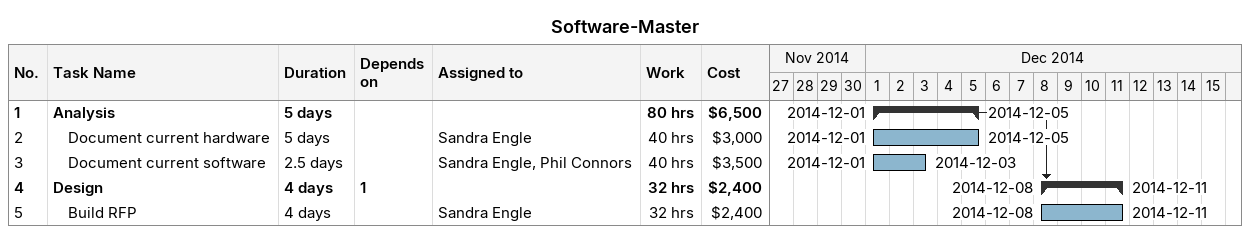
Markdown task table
Software-Master

| ID | Level | Task | Duration | Start | Finish | Predecessors | Resources | Work (h) | Cost ($) |
|---|---|---|---|---|---|---|---|---|---|
| 1 | 1 | **Analysis** | 5d | 2014-12-01 | 2014-12-05 |  |  | 80 | 6500 |
| 2 | 2 | Document current hardware | 5d | 2014-12-01 | 2014-12-05 |  | Sandra Engle | 40 | 3000 |
| 3 | 2 | Document current software | 2.5d | 2014-12-01 | 2014-12-03 |  | Sandra Engle, Phil Connors | 40 | 3500 |
| 4 | 1 | **Design** | 4d | 2014-12-08 | 2014-12-11 | 1 |  | 32 | 2400 |
| 5 | 2 | Build RFP | 4d | 2014-12-08 | 2014-12-11 |  | Sandra Engle | 32 | 2400 |
